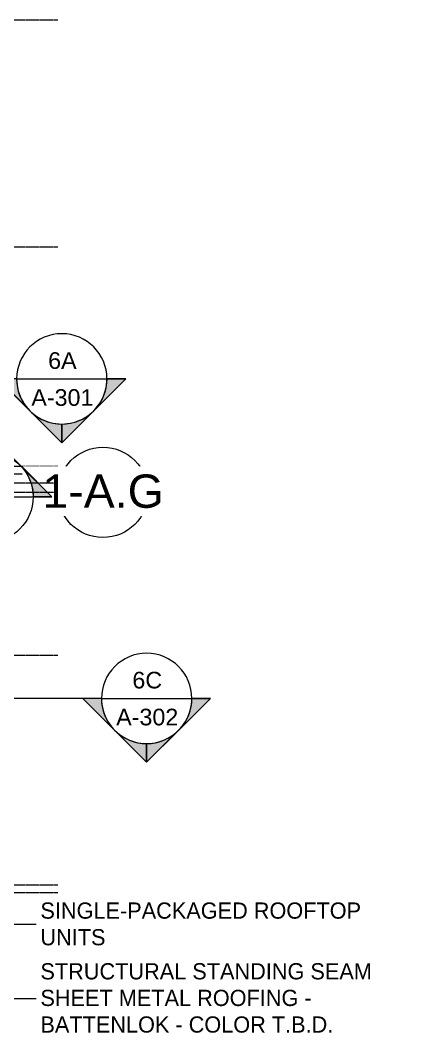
# Model space of a CAD drawing. Header units: inches. Extents: x 21290 to 26948, y -23522 to -20083.
# Drawn here: x 26518 to 26948, y -22948 to -21868 of the extents above; entities that cross this region are included whole.
import ezdxf

# ---------------------------------------------------------------- set-up
doc = ezdxf.new("R2010")
doc.units = ezdxf.units.IN
doc.header["$MEASUREMENT"] = 0
doc.linetypes.add('Grid Line 1_2_', pattern=[0.875, 0.5, -0.125, 0.125, -0.125])
for name, color, linetype, lineweight in [('A-ANNO-IDEN', 131, 'Continuous', 9), ('G-ANNO-SYMB', 111, 'Continuous', 9), ('S-GRID', 1, 'Continuous', 9), ('S-GRID-IDEN', 1, 'Continuous', 9)]:
    doc.layers.add(name, color=color, linetype=linetype, lineweight=lineweight)
doc.styles.add('Arial', font='arial.ttf', dxfattribs={"height": 35.407186})
doc.styles.add('Arial_1', font='arial.ttf', dxfattribs={"height": 17.703593})
doc.styles.add('Century Gothic', font='GOTHIC.TTF', dxfattribs={"height": 17.245342})

# ---------------------------------------------------------------- blocks, each defined once
blk = doc.blocks.new('Section - Section Head - Filled-1526-Roof Low')
at = {"layer": 'G-ANNO-SYMB'}
h = blk.add_hatch(color=256, dxfattribs=at)
edge = h.paths.add_edge_path(flags=0)
edge.add_line((-0.4268, 0.1768), (-0.25, 0.3536))
edge.add_line((-0.25, 0.3536), (-0.25, 0.25))
edge.add_arc((-0.25, 0), 0.25, 90, 135)
h = blk.add_hatch(color=256, dxfattribs=at)
edge = h.paths.add_edge_path(flags=0)
edge.add_arc((-0.25, 0), 0.25, 45, 90)
edge.add_line((-0.25, 0.25), (-0.25, 0.3536))
edge.add_line((-0.25, 0.3536), (-0.0732, 0.1768))
h = blk.add_hatch(color=256, dxfattribs=at)
edge = h.paths.add_edge_path(flags=0)
edge.add_arc((-0.25, 0), 0.2503, 137.9216, 180)
edge.add_line((-0.5003, 0), (-0.6036, 0))
edge.add_line((-0.6036, 0), (-0.4358, 0.1678))
h = blk.add_hatch(color=256, dxfattribs=at)
edge = h.paths.add_edge_path(flags=0)
edge.add_line((-0.0642, 0.1678), (0.1036, 0))
edge.add_line((0.1036, 0), (0.0003, 0))
edge.add_arc((-0.25, 0), 0.2503, 0, 42.0784)
for p, q in [((-0.25, 0.3536), (-0.6036, 0)), ((-0.25, 0.3536), (-0.4268, 0.1768)), ((-0.25, 0.3536), (0.1036, 0)), ((-0.25, 0.25), (-0.25, 0.3536)), ((-0.0732, 0.1768), (-0.25, 0.3536)), ((-0.25, 0.3536), (-0.25, 0.25)), ((-0.4358, 0.1678), (-0.6036, 0)), ((0.1036, 0), (-0.0642, 0.1678)), ((-0.6036, 0), (-0.5003, 0)), ((0.0003, 0), (0.1036, 0)), ((-0.5, 0), (-0.6036, 0)), ((0, 0), (0.1036, 0))]:
    blk.add_line(p, q, dxfattribs=at)
for radius, start, end in [(0.25, 360, 180), (0.25, 90, 135), (0.25, 45, 90), (0.2503, 137.9216, 180), (0.2503, 0, 42.0784), (0.25, 180, 360)]:
    blk.add_arc((-0.25, 0), radius, start, end, dxfattribs=at)
blk = doc.blocks.new('Grid - Grid Head - Circle-14747-Roof Low')
at = {"layer": 'S-GRID-IDEN'}
blk.add_circle((0, 0), 0.25, dxfattribs=at)

msp = doc.modelspace()

# ---------------------------------------------------------------- linework, layer by layer
at = {"layer": 'A-ANNO-IDEN', "color": 153}
for p, q in [((26421.84753, -22828.47371), (26538.88859, -22828.54817)), ((26421.84753, -22907.68368), (26538.88859, -22907.68368))]:
    msp.add_line(p, q, dxfattribs=at)
at = {"layer": 'G-ANNO-SYMB'}
for p, q in [((26513.61515, -22248.83309), (26609.61515, -22248.83309)), ((26603.82365, -22588.63029), (21562.67585, -22588.63029)), ((26603.82365, -22588.63029), (26699.82365, -22588.63029))]:
    msp.add_line(p, q, dxfattribs=at)
at = {"layer": 'S-GRID', "linetype": 'Grid Line 1_2_'}
for p, q in [((26557.32365, -21867.55281), (21423.73698, -21867.55281)), ((26557.32365, -21867.55281), (21423.73698, -21867.55281)), ((26557.32365, -22108.80281), (21423.73698, -22108.80281)), ((26557.32365, -22108.80281), (21423.73698, -22108.80281)), ((26557.32365, -22342.05281), (21519.73698, -22342.05281)), ((26557.32365, -22350.05281), (21423.73698, -22350.05281)), ((26557.32365, -22359.55281), (21423.73698, -22359.55281)), ((26557.32365, -22543.05281), (21423.73698, -22543.05281)), ((26557.32365, -22543.05281), (21423.73698, -22543.05281)), ((26557.32365, -22787.30281), (21423.73698, -22787.30281)), ((26557.32365, -22787.30281), (21423.73698, -22787.30281)), ((26557.32365, -22795.30281), (21423.73698, -22795.30281)), ((26557.32365, -22795.30281), (21564.76208, -22795.30281))]:
    msp.add_line(p, q, dxfattribs=at)

# ---------------------------------------------------------------- block references
at = {"layer": 'G-ANNO-SYMB', "xscale": 191.9999999999999, "yscale": 191.9999999999999, "zscale": 191.9999999999999, "rotation": 180}
for p in [(26513.61515, -22248.83309), (26603.82365, -22588.63029)]:
    msp.add_blockref('Section - Section Head - Filled-1526-Roof Low', p, dxfattribs=at)
at = {"layer": 'S-GRID-IDEN', "xscale": 191.9999999999999, "yscale": 191.9999999999999, "zscale": 191.9999999999999, "rotation": 89.99999999999982}
msp.add_blockref('Grid - Grid Head - Circle-14747-Roof Low', (26605.32365, -22369.55281), dxfattribs=at)

# ---------------------------------------------------------------- texts
at = {"layer": 'G-ANNO-SYMB', "char_height": 17.703593, "attachment_point": 2, "line_spacing_factor": 0.938532, "style": 'Arial_1'}
for s, insert, width in [('6A', (26562.22989, -22220.49484), 36.072), ('A-301', (26562.22989, -22259.76733), 78.624), ('6C', (26652.43839, -22560.29204), 37.584), ('A-302', (26652.43839, -22599.56453), 78.624)]:
    msp.add_mtext(s, dxfattribs=dict(at, insert=insert, width=width))

# ---------------------------------------------------------------- next in the draw order: texts
at = {"layer": 'A-ANNO-IDEN', "char_height": 17.2453416, "attachment_point": 1, "line_spacing_factor": 0.984117, "style": 'Century Gothic', "bg_fill": 3, "box_fill_scale": 1.25, "bg_fill_color": 0, "bg_fill_transparency": 0}
for s, insert, width in [('SINGLE-PACKAGED ROOFTOP\\PUNITS', (26538.88859, -22805.58855), 405.216), ('STRUCTURAL STANDING SEAM\\PSHEET METAL ROOFING -\\PBATTENLOK - COLOR T.B.D.', (26538.88859, -22870.15262), 400.248)]:
    msp.add_mtext(s, dxfattribs=dict(at, insert=insert, width=width))
at = {"layer": 'S-GRID-IDEN', "insert": (26605.51864, -22350.49331), "char_height": 35.407186, "width": 153.792, "attachment_point": 2, "line_spacing_factor": 0.938532, "style": 'Arial', "bg_fill": 3, "box_fill_scale": 1.25, "bg_fill_color": 0, "bg_fill_transparency": 0}
msp.add_mtext('1-A.G', dxfattribs=at)

# ---------------------------------------------------------------- next in the draw order: linework, layer by layer
at = {"layer": 'G-ANNO-SYMB'}
msp.add_line((26435.16144, -22374.35697), (26531.16144, -22374.35697), dxfattribs=at)
at = {"layer": 'S-GRID', "linetype": 'Grid Line 1_2_'}
for p, q in [((26557.32365, -22359.55281), (21423.73698, -22359.55281)), ((26557.32365, -22369.55281), (21423.73698, -22369.55281))]:
    msp.add_line(p, q, dxfattribs=at)

# ---------------------------------------------------------------- next in the draw order: block references
at = {"layer": 'G-ANNO-SYMB', "extrusion": (0, 0, -1), "xscale": 191.9999999999999, "yscale": 191.9999999999999, "zscale": 191.9999999999999}
msp.add_blockref('Section - Section Head - Filled-1526-Roof Low', (-26435.16144, -22374.35697), dxfattribs=at)

doc.saveas('drawing.dxf')
